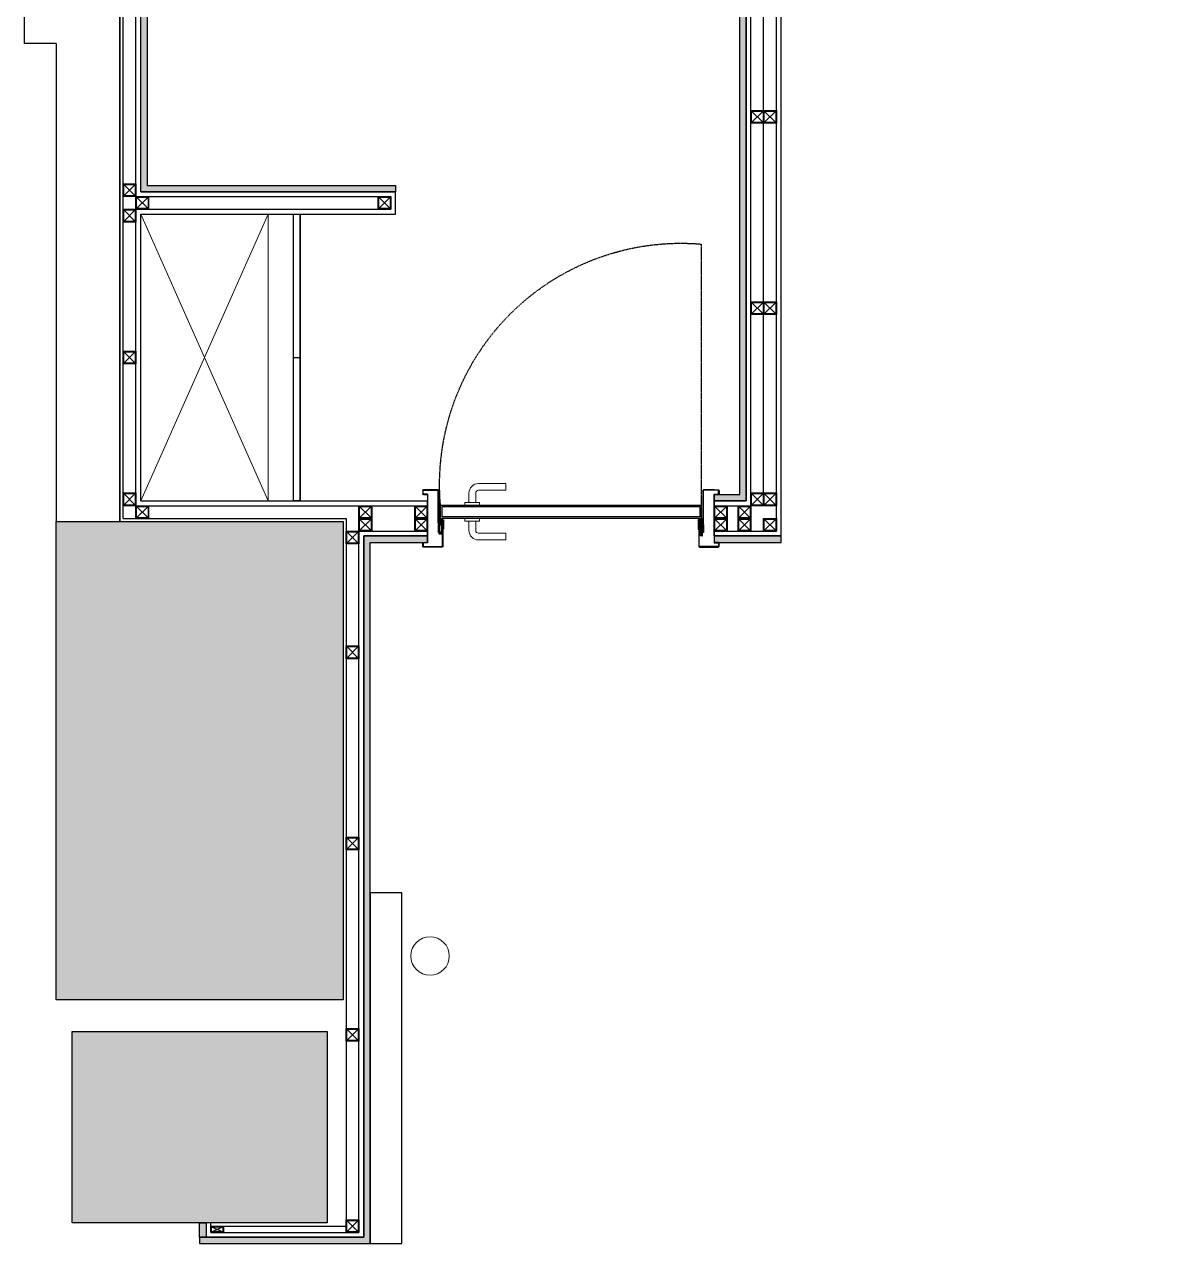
# Model space of a CAD drawing. Header units: millimetres. Extents: x 226371 to 229337, y -157032 to -153287.
# Drawn here: x 228149.6 to 228504.6, y -154840.3 to -154457.8 of the extents above; entities that cross this region are included whole.
import ezdxf

# ---------------------------------------------------------------- set-up
doc = ezdxf.new("R2010")
doc.units = ezdxf.units.MM
doc.linetypes.add('DASHED1', pattern=[2, 1, -1])
for name, color, linetype in [('Alçıpan Duvar', 1, 'Continuous'), ('Doğrama', 160, 'Continuous'), ('Duvar Beton Görünümlü', 149, 'Continuous'), ('duvar seramik', 163, 'Continuous'), ('PROFİL', 252, 'Continuous'), ('XREF-interior-00$0$ASOS-WALL-FULL', 4, 'Continuous'), ('XREF-structure-00$0$ASOS-HATCH', 8, 'Continuous'), ('XREF-structure-00$0$ASOS-STRC-CNCRT', 2, 'Continuous')]:
    doc.layers.add(name, color=color, linetype=linetype)
for name, color, linetype, lineweight in [('MUTFAK TEFRİŞ', 7, 'Continuous', 13), ('s.Tefriş', 27, 'Continuous', 30), ('ölçü', 84, 'Continuous', 13)]:
    doc.layers.add(name, color=color, linetype=linetype, lineweight=lineweight)

# ---------------------------------------------------------------- blocks, each defined once
blk = doc.blocks.new('kapı-2')
at = {"layer": 's.Tefriş', "linetype": 'DASHED1'}
blk.add_line((-125143.8, -55141.9, 0), (-125143.8, -55960.6, 0), dxfattribs=at)
at = {"layer": 's.Tefriş'}
for p, q in [((-125199.5, -55914.6, 0), (-125199.5, -55925.6, 0)), ((-125198, -55925.1, 0), (-125198, -55915.1, 0)), ((-125150.8, -55912.6, 0), (-125197.5, -55912.6, 0)), ((-125197, -55914.1, 0), (-125151.8, -55914.1, 0)), ((-125184.5, -55912.6, 0), (-125150.8, -55912.6, 0)), ((-125150.8, -56017.6, 0), (-125150.8, -55915.1, 0)), ((-125148.8, -55914.6, 0), (-125148.8, -56017.6, 0)), ((-124320.1, -55914.6, 0), (-124320.1, -56017.6, 0)), ((-124284.5, -55912.6, 0), (-124318.1, -55912.6, 0)), ((-124318.1, -55912.6, 0), (-124271.5, -55912.6, 0)), ((-124318.1, -56017.6, 0), (-124318.1, -55915.1, 0)), ((-124272, -55914.1, 0), (-124317.1, -55914.1, 0)), ((-124271, -55925.1, 0), (-124271, -55915.1, 0)), ((-124269.5, -55914.6, 0), (-124269.5, -55925.6, 0)), ((-125197.5, -55927.6, 0), (-125184.5, -55927.6, 0)), ((-125184.5, -55926.1, 0), (-125197, -55926.1, 0)), ((-125184.5, -55926.1, 0), (-125184.5, -56077.6)), ((-125184.5, -55927.6, 0), (-125184.5, -55926.1, 0)), ((-124284.5, -55926.1, 0), (-124284.5, -56077.6)), ((-124284.5, -55927.6, 0), (-124284.5, -55926.1, 0)), ((-124284.5, -55926.1, 0), (-124272, -55926.1, 0)), ((-124271.5, -55927.6, 0), (-124284.5, -55927.6, 0)), ((-125184.5, -55973.6), (-125184.5, -55975.6)), ((-124325.1, -55960.6), (-125143.8, -55960.6, 0)), ((-125143.8, -55960.6, 0), (-125143.8, -56002.6, 0)), ((-124330.1, -55965.6), (-125138.8, -55965.6, 0)), ((-125138.8, -55965.6, 0), (-125138.8, -55997.6, 0)), ((-125138.8, -55997.6, 0), (-124330.1, -55997.6)), ((-124330.1, -55997.6), (-124330.1, -55965.6)), ((-124325.1, -56002.6), (-124325.1, -55960.6)), ((-124320.1, -55962.6), (-124320.1, -56017.6)), ((-124318.1, -56017.6), (-124318.1, -55963.6)), ((-124284.5, -55960.6, 0), (-124284.5, -56077.6, 0)), ((-124284.5, -55973.6), (-124284.5, -55975.6)), ((-125150.8, -56023.6, 0), (-125150.8, -56045, 0)), ((-125148.8, -56008.4, 0), (-125145.8, -56008.4, 0)), ((-125137.5, -56021.6, 0), (-125148.8, -56021.6, 0)), ((-125137.5, -56023.6, 0), (-125148.8, -56023.6, 0)), ((-125148.8, -56023.6, 0), (-125148.8, -56045, 0)), ((-125148.5, -56006.4, 0), (-125145.7, -56007.5, 0)), ((-125148.5, -56010.3, 0), (-125145.7, -56009.3, 0)), ((-125147.8, -56018.6, 0), (-125138.8, -56018.6, 0)), ((-125138.8, -56020.6, 0), (-125147.8, -56020.6, 0)), ((-125147.6, -56012.1, 0), (-125145.3, -56010.1, 0)), ((-125147, -56014.2, 0), (-125147.3, -56014.5, 0)), ((-125147.3, -56014.5, 0), (-125147.3, -56018.2, 0)), ((-125147.3, -56018.2, 0), (-125147, -56018.5, 0)), ((-125147, -56004.2, 0), (-125145.1, -56006.4, 0)), ((-125145.6, -56014.2, 0), (-125147, -56014.2, 0)), ((-125147, -56018.5, 0), (-125145.6, -56018.5, 0)), ((-125146.3, -56018.5, 0), (-125146.3, -56047.2, 0)), ((-125146.3, -56027.2, 0), (-125140.3, -56027, 0)), ((-125146.3, -56027.7, 0), (-125140.3, -56027.5, 0)), ((-125146.3, -56028.2, 0), (-125140.3, -56028, 0)), ((-125146.3, -56028.7, 0), (-125140.3, -56028.5, 0)), ((-125146.3, -56029.2, 0), (-125140.3, -56028.9, 0)), ((-125146.3, -56029.7, 0), (-125140.3, -56029.4, 0)), ((-125146.3, -56030.1, 0), (-125140.3, -56029.9, 0)), ((-125146.3, -56030.6, 0), (-125140.3, -56030.4, 0)), ((-125146.3, -56031.1, 0), (-125140.3, -56030.9, 0)), ((-125146.3, -56031.6, 0), (-125140.3, -56031.4, 0)), ((-125146.3, -56032.1, 0), (-125140.3, -56031.8, 0)), ((-125146.3, -56032.6, 0), (-125140.3, -56032.3, 0)), ((-125146.3, -56033, 0), (-125140.3, -56032.8, 0)), ((-125146.3, -56033.5, 0), (-125140.3, -56033.3, 0)), ((-125146.3, -56034, 0), (-125140.3, -56033.8, 0)), ((-125146.3, -56034.5, 0), (-125140.3, -56034.3, 0)), ((-125146.3, -56035, 0), (-125140.3, -56034.7, 0)), ((-125146.3, -56035.5, 0), (-125140.3, -56035.2, 0)), ((-125146.3, -56035.9, 0), (-125140.3, -56035.7, 0)), ((-125146.3, -56036.4, 0), (-125140.3, -56036.2, 0)), ((-125145.3, -56014.5, 0), (-125145.6, -56014.2, 0)), ((-125145.6, -56018.5, 0), (-125145.3, -56018.2, 0)), ((-125145.4, -56013.8, 0), (-125144.3, -56011, 0)), ((-125145.3, -56003, 0), (-125144.2, -56005.8, 0)), ((-125145, -56014.2, 0), (-125145.3, -56014.5, 0)), ((-125145.3, -56018.2, 0), (-125145.3, -56014.5, 0)), ((-125145.3, -56018.2, 0), (-125145, -56018.5, 0)), ((-125141.6, -56014.2, 0), (-125145, -56014.2, 0)), ((-125145, -56018.5, 0), (-125141.6, -56018.5, 0)), ((-125143.8, -56002.6, 0), (-124325.1, -56002.6)), ((-125143.3, -56005.6, 0), (-125143.3, -56002.6, 0)), ((-125143.3, -56014.2, 0), (-125143.3, -56011.2, 0)), ((-125143.3, -56014.2, 0), (-125138.8, -56014.2, 0)), ((-125142.4, -56011, 0), (-125141.4, -56013.8, 0)), ((-125142.3, -56005.9, 0), (-125141.2, -56003.1, 0)), ((-125141.6, -56010.4, 0), (-125139.6, -56012.7, 0)), ((-125141.3, -56014.5, 0), (-125141.6, -56014.2, 0)), ((-125141.6, -56018.5, 0), (-125141.3, -56018.2, 0)), ((-125141.4, -56006.7, 0), (-125139.1, -56004.7, 0)), ((-125141, -56014.2, 0), (-125141.3, -56014.5, 0)), ((-125141.3, -56014.5, 0), (-125141.3, -56018.2, 0)), ((-125141.3, -56018.2, 0), (-125141, -56018.5, 0)), ((-125141, -56009.4, 0), (-125138.2, -56010.4, 0)), ((-125139.6, -56014.2, 0), (-125141, -56014.2, 0)), ((-125141, -56018.5, 0), (-125139.6, -56018.5, 0)), ((-125140.9, -56007.6, 0), (-125138.1, -56006.6, 0)), ((-125140.8, -56008.4, 0), (-125137.8, -56008.4, 0)), ((-125140.3, -56018.5, 0), (-125140.3, -56047.2, 0)), ((-125139.3, -56014.5, 0), (-125139.6, -56014.2, 0)), ((-125139.6, -56018.5, 0), (-125139.3, -56018.2, 0)), ((-125139.3, -56018.2, 0), (-125139.3, -56014.5, 0)), ((-125137.8, -56017.6, 0), (-125137.8, -56007.6, 0)), ((-125137.5, -56090.1, 0), (-125137.5, -56021.6, 0)), ((-125137.5, -56021.6, 0), (-125136, -56021.6, 0)), ((-125136.8, -56006.6, 0), (-125134.8, -56006.6, 0)), ((-125136, -56021.6, 0), (-125136, -56090.6, 0)), ((-125135.8, -56036.6, 0), (-125135.8, -56007.6, 0)), ((-125135.8, -56007.6, 0), (-125135.8, -56017.6, 0)), ((-125133.8, -56007.6, 0), (-125133.8, -56036.6, 0)), ((-124335.1, -56007.6), (-124335.1, -56036.6)), ((-124332.1, -56006.6), (-124334.1, -56006.6)), ((-124333.1, -56036.6), (-124333.1, -56007.6)), ((-124333.1, -56007.6), (-124333.1, -56017.6)), ((-124331.5, -56021.6), (-124333, -56021.6)), ((-124333, -56021.6), (-124333, -56090.6)), ((-124331.5, -56021.6), (-124320.1, -56021.6)), ((-124331.5, -56090.1), (-124331.5, -56021.6)), ((-124331.5, -56023.6), (-124320.1, -56023.6)), ((-124331.1, -56017.6), (-124331.1, -56007.6)), ((-124328.1, -56008.4, 0), (-124331.1, -56008.4, 0)), ((-124328, -56007.6, 0), (-124330.8, -56006.6, 0)), ((-124328, -56009.4, 0), (-124330.8, -56010.4, 0)), ((-124325.6, -56014.2, 0), (-124330.1, -56014.2, 0)), ((-124321.1, -56018.6), (-124330.1, -56018.6)), ((-124330.1, -56020.6), (-124321.1, -56020.6)), ((-124327.6, -56006.7, 0), (-124329.8, -56004.7, 0)), ((-124329.6, -56014.5, 0), (-124329.3, -56014.2, 0)), ((-124329.6, -56018.2, 0), (-124329.6, -56014.5, 0)), ((-124329.3, -56018.5, 0), (-124329.6, -56018.2, 0)), ((-124327.3, -56010.4, 0), (-124329.3, -56012.7, 0)), ((-124329.3, -56014.2, 0), (-124327.9, -56014.2, 0)), ((-124327.9, -56018.5, 0), (-124329.3, -56018.5, 0)), ((-124328.6, -56018.5, 0), (-124328.6, -56047.2, 0)), ((-124327.9, -56014.2, 0), (-124327.6, -56014.5, 0)), ((-124327.6, -56018.2, 0), (-124327.9, -56018.5, 0)), ((-124326.6, -56005.9, 0), (-124327.7, -56003.1, 0)), ((-124327.6, -56014.5, 0), (-124327.3, -56014.2, 0)), ((-124327.6, -56014.5, 0), (-124327.6, -56018.2, 0)), ((-124327.3, -56018.5, 0), (-124327.6, -56018.2, 0)), ((-124326.5, -56011, 0), (-124327.5, -56013.8, 0)), ((-124327.3, -56014.2, 0), (-124323.9, -56014.2, 0)), ((-124323.9, -56018.5, 0), (-124327.3, -56018.5, 0)), ((-124325.6, -56005.6, 0), (-124325.6, -56002.6, 0)), ((-124325.6, -56014.2, 0), (-124325.6, -56011.2, 0)), ((-124323.7, -56003, 0), (-124324.7, -56005.8, 0)), ((-124323.5, -56013.8, 0), (-124324.6, -56011, 0)), ((-124321.9, -56004.2, 0), (-124323.9, -56006.4, 0)), ((-124323.9, -56014.2, 0), (-124323.6, -56014.5, 0)), ((-124323.6, -56018.2, 0), (-124323.9, -56018.5, 0)), ((-124321.4, -56012.1, 0), (-124323.6, -56010.1, 0)), ((-124323.6, -56014.5, 0), (-124323.3, -56014.2, 0)), ((-124323.6, -56018.2, 0), (-124323.6, -56014.5, 0)), ((-124323.3, -56018.5, 0), (-124323.6, -56018.2, 0)), ((-124323.3, -56014.2, 0), (-124321.9, -56014.2, 0)), ((-124321.9, -56018.5, 0), (-124323.3, -56018.5, 0)), ((-124320.4, -56006.4, 0), (-124323.2, -56007.5, 0)), ((-124320.4, -56010.3, 0), (-124323.2, -56009.3, 0)), ((-124320.1, -56008.4, 0), (-124323.1, -56008.4, 0)), ((-124322.6, -56018.5, 0), (-124322.6, -56047.2, 0)), ((-124321.9, -56014.2, 0), (-124321.6, -56014.5, 0)), ((-124321.6, -56018.2, 0), (-124321.9, -56018.5, 0)), ((-124321.6, -56014.5, 0), (-124321.6, -56018.2, 0)), ((-124320.1, -56023.6), (-124320.1, -56045)), ((-124318.1, -56023.6), (-124318.1, -56045)), ((-125148.8, -56045, 0), (-125137.5, -56045, 0)), ((-125148.8, -56047, 0), (-125137.5, -56047, 0)), ((-125147.3, -56047.5, 0), (-125147, -56047.2, 0)), ((-125147.3, -56051.2, 0), (-125147.3, -56047.5, 0)), ((-125147, -56051.5, 0), (-125147.3, -56051.2, 0)), ((-125147, -56047.2, 0), (-125145.6, -56047.2, 0)), ((-125145.6, -56051.5, 0), (-125147, -56051.5, 0)), ((-125146.3, -56036.9, 0), (-125140.3, -56036.7, 0)), ((-125146.3, -56037.4, 0), (-125140.3, -56037.2, 0)), ((-125146.3, -56037.9, 0), (-125140.3, -56037.6, 0)), ((-125146.3, -56038.4, 0), (-125140.3, -56038.1, 0)), ((-125146.3, -56038.8, 0), (-125140.3, -56038.6, 0)), ((-125146.3, -56039.3, 0), (-125140.3, -56039.1, 0)), ((-125146.3, -56039.8, 0), (-125140.3, -56039.6, 0)), ((-125146.3, -56040.3, 0), (-125140.3, -56040, 0)), ((-125146.3, -56040.8, 0), (-125140.3, -56040.5, 0)), ((-125146.3, -56041.3, 0), (-125140.3, -56041, 0)), ((-125146.3, -56041.7, 0), (-125140.3, -56041.5, 0)), ((-125146.3, -56042.2, 0), (-125140.3, -56042, 0)), ((-125146.3, -56042.7, 0), (-125140.3, -56042.5, 0)), ((-125146.3, -56043.2, 0), (-125140.3, -56042.9, 0)), ((-125146.3, -56043.7, 0), (-125140.3, -56043.4, 0)), ((-125146.3, -56044.2, 0), (-125140.3, -56043.9, 0)), ((-125146.3, -56044.6, 0), (-125140.3, -56044.4, 0)), ((-125146.3, -56045.1, 0), (-125140.3, -56044.9, 0)), ((-125146.3, -56045.6, 0), (-125140.3, -56045.4, 0)), ((-125146.3, -56046.1, 0), (-125140.3, -56045.8, 0)), ((-125146.3, -56046.6, 0), (-125140.3, -56046.3, 0)), ((-125146.3, -56047.1, 0), (-125140.3, -56046.8, 0)), ((-125146.3, -56051.5, 0), (-125146.3, -56057.7, 0)), ((-125146.3, -56051.9, 0), (-125140.3, -56051.6, 0)), ((-125146.3, -56052.4, 0), (-125140.3, -56052.1, 0)), ((-125146.3, -56052.9, 0), (-125140.3, -56052.6, 0)), ((-125146.3, -56053.3, 0), (-125140.3, -56053.1, 0)), ((-125146.3, -56053.8, 0), (-125140.3, -56053.6, 0)), ((-125146.3, -56054.3, 0), (-125140.3, -56054.1, 0)), ((-125146.3, -56054.8, 0), (-125140.3, -56054.5, 0)), ((-125146.3, -56055.3, 0), (-125140.3, -56055, 0)), ((-125146.3, -56055.8, 0), (-125140.3, -56055.5, 0)), ((-125146.3, -56056.2, 0), (-125140.3, -56056, 0)), ((-125146.3, -56056.7, 0), (-125140.3, -56056.5, 0)), ((-125146.3, -56057.2, 0), (-125140.3, -56057, 0)), ((-125146.3, -56057.7, 0), (-125140.3, -56057.4, 0)), ((-125145.6, -56047.2, 0), (-125145.3, -56047.5, 0)), ((-125145.3, -56051.2, 0), (-125145.6, -56051.5, 0)), ((-125145.3, -56047.5, 0), (-125145, -56047.2, 0)), ((-125145.3, -56047.5, 0), (-125145.3, -56051.2, 0)), ((-125145, -56051.5, 0), (-125145.3, -56051.2, 0)), ((-125145, -56047.2, 0), (-125141.6, -56047.2, 0)), ((-125141.6, -56051.5, 0), (-125145, -56051.5, 0)), ((-125141.6, -56047.2, 0), (-125141.3, -56047.5, 0)), ((-125141.3, -56051.2, 0), (-125141.6, -56051.5, 0)), ((-125141.3, -56047.5, 0), (-125141, -56047.2, 0)), ((-125141.3, -56051.2, 0), (-125141.3, -56047.5, 0)), ((-125141, -56051.5, 0), (-125141.3, -56051.2, 0)), ((-125141, -56047.2, 0), (-125139.6, -56047.2, 0)), ((-125139.6, -56051.5, 0), (-125141, -56051.5, 0)), ((-125140.3, -56051.5, 0), (-125140.3, -56057.4, 0)), ((-125139.6, -56047.2, 0), (-125139.3, -56047.5, 0)), ((-125139.3, -56051.2, 0), (-125139.6, -56051.5, 0)), ((-125139.3, -56047.5, 0), (-125139.3, -56051.2, 0)), ((-125133.8, -56036.6, 0), (-125135.8, -56036.6, 0)), ((-124335.1, -56036.6), (-124333.1, -56036.6)), ((-124320.1, -56045), (-124331.5, -56045)), ((-124320.1, -56047), (-124331.5, -56047)), ((-124329.3, -56047.2, 0), (-124329.6, -56047.5, 0)), ((-124329.6, -56047.5, 0), (-124329.6, -56051.2, 0)), ((-124329.6, -56051.2, 0), (-124329.3, -56051.5, 0)), ((-124327.9, -56047.2, 0), (-124329.3, -56047.2, 0)), ((-124329.3, -56051.5, 0), (-124327.9, -56051.5, 0)), ((-124327.6, -56047.5, 0), (-124327.9, -56047.2, 0)), ((-124327.9, -56051.5, 0), (-124327.6, -56051.2, 0)), ((-124327.3, -56047.2, 0), (-124327.6, -56047.5, 0)), ((-124327.6, -56051.2, 0), (-124327.6, -56047.5, 0)), ((-124327.6, -56051.2, 0), (-124327.3, -56051.5, 0)), ((-124323.9, -56047.2, 0), (-124327.3, -56047.2, 0)), ((-124327.3, -56051.5, 0), (-124323.9, -56051.5, 0)), ((-124323.6, -56047.5, 0), (-124323.9, -56047.2, 0)), ((-124323.9, -56051.5, 0), (-124323.6, -56051.2, 0)), ((-124323.3, -56047.2, 0), (-124323.6, -56047.5, 0)), ((-124323.6, -56047.5, 0), (-124323.6, -56051.2, 0)), ((-124323.6, -56051.2, 0), (-124323.3, -56051.5, 0)), ((-124321.9, -56047.2, 0), (-124323.3, -56047.2, 0)), ((-124323.3, -56051.5, 0), (-124321.9, -56051.5, 0)), ((-124321.6, -56047.5, 0), (-124321.9, -56047.2, 0)), ((-124321.9, -56051.5, 0), (-124321.6, -56051.2, 0)), ((-124321.6, -56051.2, 0), (-124321.6, -56047.5, 0)), ((-125199.5, -56090.6, 0), (-125199.5, -56079.6, 0)), ((-125198, -56080.1, 0), (-125198, -56090.1, 0)), ((-125197.5, -56077.6, 0), (-125184.5, -56077.6, 0)), ((-125138, -56092.6, 0), (-125197.5, -56092.6, 0)), ((-125184.5, -56079.1, 0), (-125197, -56079.1, 0)), ((-125197, -56091.1, 0), (-125138.5, -56091.1, 0)), ((-125184.5, -56077.6, 0), (-125184.5, -56079.1, 0)), ((-124331, -56092.6), (-124271.5, -56092.6)), ((-124272, -56091.1), (-124330.5, -56091.1)), ((-124271.5, -56077.6), (-124284.5, -56077.6)), ((-124284.5, -56077.6), (-124284.5, -56079.1)), ((-124284.5, -56079.1), (-124272, -56079.1)), ((-124271, -56080.1), (-124271, -56090.1)), ((-124269.5, -56090.6), (-124269.5, -56079.6))]:
    blk.add_line(p, q, dxfattribs=at)
at = {"layer": 's.Tefriş', "lineweight": 0}
for p, q in [((-124444.5, -55893.1), (-124530.5, -55893.1)), ((-124530.5, -55893.1), (-124530.5, -55914.3)), ((-124444.5, -55914.3), (-124530.5, -55914.3)), ((-124448.1, -55952.1), (-124448.1, -55960.6)), ((-124448.1, -55952.1), (-124402.1, -55952.1)), ((-124435.7, -55952.1), (-124435.7, -55923.1)), ((-124414.5, -55923.1), (-124414.5, -55952.1)), ((-124402.1, -55952.1), (-124402.1, -55960.6)), ((-124448.1, -55960.6), (-124402.1, -55960.6)), ((-124448.1, -56011.1), (-124448.1, -56002.6)), ((-124448.1, -56002.6), (-124402.1, -56002.6)), ((-124448.1, -56011.1), (-124402.1, -56011.1)), ((-124435.7, -56011.1), (-124435.7, -56040.1)), ((-124414.5, -56040.1), (-124414.5, -56011.1)), ((-124402.1, -56011.1), (-124402.1, -56002.6)), ((-124530.5, -56070.1), (-124530.5, -56048.9)), ((-124444.5, -56048.9), (-124530.5, -56048.9)), ((-124444.5, -56070.1), (-124530.5, -56070.1))]:
    blk.add_line(p, q, dxfattribs=at)
at = {"layer": 's.Tefriş', "linetype": 'DASHED1'}
blk.add_arc((-125079.7, -55896.5, 0), 757.3, 355.1414, 94.8586, dxfattribs=at)
at = {"layer": 's.Tefriş'}
for centre, radius, start, end in [((-125197.5, -55914.6, 0), 2, 90, 180), ((-125197, -55915.1, 0), 1, 90, 180), ((-125151.8, -55915.1, 0), 1, 0, 90), ((-125150.8, -55914.6, 0), 2, 0, 90), ((-124318.1, -55914.6, 0), 2, 90, 180), ((-124317.1, -55915.1, 0), 1, 90, 180), ((-124272, -55915.1, 0), 1, 0, 90), ((-124271.5, -55914.6, 0), 2, 0, 90), ((-125197.5, -55925.6, 0), 2, 180, 270), ((-125197, -55925.1, 0), 1, 180, 270), ((-124272, -55925.1, 0), 1, 270, 0), ((-124271.5, -55925.6, 0), 2, 270, 0), ((-125147.8, -56017.6, 0), 3, 180, 270), ((-125148.8, -56023.6, 0), 2, 90, 180), ((-125142.7, -56008.4, 0), 6.07, 158.4961, 180), ((-125142.7, -56008.4, 0), 6.07, 180, 201.5039), ((-125147.8, -56017.6, 0), 1, 180, 270), ((-125143, -56008.3, 0), 5.77, 136.4334, 158.4961), ((-125143, -56008.5, 0), 5.77, 201.5039, 223.5666), ((-125143.2, -56008.1, 0), 5.53, 113.5319, 136.4334), ((-125143.2, -56008.7, 0), 5.53, 223.5666, 246.4681), ((-125142.7, -56008.4, 0), 3.09, 159.5855, 180), ((-125142.7, -56008.4, 0), 3.09, 180, 200.4145), ((-125143, -56008.3, 0), 2.78, 138.0593, 159.5855), ((-125143, -56008.5, 0), 2.78, 200.4145, 221.9407), ((-125143.3, -56007.9, 0), 5.24, 90, 113.5319), ((-125143.3, -56009, 0), 5.24, 246.4681, 270), ((-125143.2, -56008.2, 0), 2.54, 114.7492, 138.0593), ((-125143.2, -56008.7, 0), 2.54, 221.9407, 245.2508), ((-125143.3, -56007.9, 0), 2.25, 90, 114.7492), ((-125143.3, -56009, 0), 2.25, 245.2508, 270), ((-125143.3, -56007.9, 0), 5.24, 66.4681, 90), ((-125143.3, -56007.9, 0), 2.25, 65.2508, 90), ((-125143.3, -56009, 0), 2.25, 270, 294.7492), ((-125143.3, -56009, 0), 5.24, 270, 293.5319), ((-125143.4, -56008.2, 0), 2.54, 41.9407, 65.2508), ((-125143.4, -56008.7, 0), 2.54, 294.7492, 318.0593), ((-125143.6, -56008.3, 0), 2.78, 20.4145, 41.9407), ((-125143.6, -56008.5, 0), 2.78, 318.0593, 339.5855), ((-125143.4, -56008.1, 0), 5.53, 43.5666, 66.4681), ((-125143.4, -56008.7, 0), 5.53, 293.5319, 316.4334), ((-125143.9, -56008.4, 0), 3.09, 0, 20.4145), ((-125143.9, -56008.4, 0), 3.09, 339.5855, 360), ((-125143.6, -56008.3, 0), 5.77, 21.5039, 43.5666), ((-125143.6, -56008.5, 0), 5.77, 316.4334, 338.4961), ((-125138.8, -56017.6, 0), 3, 270, 360), ((-125138.8, -56017.6, 0), 1, 270, 0), ((-125143.9, -56008.4, 0), 6.07, 360, 21.5039), ((-125143.9, -56008.4, 0), 6.07, 338.4961, 0), ((-125136.8, -56007.6, 0), 1, 90, 180), ((-125134.8, -56007.6, 0), 1, 0, 90), ((-124334.1, -56007.6), 1, 90, 180), ((-124330.1, -56017.6), 3, 180, 270), ((-124332.1, -56007.6), 1, 0, 90), ((-124325, -56008.4), 6.07, 158.4961, 180), ((-124325, -56008.4), 6.07, 180, 201.5039), ((-124330.1, -56017.6), 1, 180, 270), ((-124325.3, -56008.3), 5.77, 136.4334, 158.4961), ((-124325.3, -56008.5), 5.77, 201.5039, 223.5666), ((-124325.5, -56008.1), 5.53, 113.5319, 136.4334), ((-124325.5, -56008.7), 5.53, 223.5666, 246.4681), ((-124325, -56008.4), 3.09, 159.5855, 180), ((-124325, -56008.4), 3.09, 180, 200.4145), ((-124325.3, -56008.3), 2.78, 138.0593, 159.5855), ((-124325.3, -56008.5), 2.78, 200.4145, 221.9407), ((-124325.6, -56007.9), 5.24, 90, 113.5319), ((-124325.6, -56009), 5.24, 246.4681, 270), ((-124325.5, -56008.2), 2.54, 114.7492, 138.0593), ((-124325.5, -56008.7), 2.54, 221.9407, 245.2508), ((-124325.6, -56007.9), 2.25, 90, 114.7492), ((-124325.6, -56009), 2.25, 245.2508, 270), ((-124325.6, -56007.9), 5.24, 66.4681, 90), ((-124325.6, -56007.9), 2.25, 65.2508, 90), ((-124325.6, -56009), 2.25, 270, 294.7492), ((-124325.6, -56009), 5.24, 270, 293.5319), ((-124325.7, -56008.2), 2.54, 41.9407, 65.2508), ((-124325.7, -56008.7), 2.54, 294.7492, 318.0593), ((-124325.9, -56008.3), 2.78, 20.4145, 41.9407), ((-124325.9, -56008.5), 2.78, 318.0593, 339.5855), ((-124325.7, -56008.1), 5.53, 43.5666, 66.4681), ((-124325.7, -56008.7), 5.53, 293.5319, 316.4334), ((-124326.2, -56008.4), 3.09, 360, 20.4145), ((-124326.2, -56008.4), 3.09, 339.5855, 0), ((-124325.9, -56008.3), 5.77, 21.5039, 43.5666), ((-124325.9, -56008.5), 5.77, 316.4334, 338.4961), ((-124321.1, -56017.6), 1, 270, 0), ((-124321.1, -56017.6), 3, 270, 0), ((-124326.2, -56008.4), 6.07, 360, 21.5039), ((-124326.2, -56008.4), 6.07, 338.4961, 360), ((-124320.1, -56023.6), 2, 360, 90), ((-125148.8, -56045, 0), 2, 180, 270), ((-124320.1, -56045), 2, 270, 360), ((-125197.5, -56079.6, 0), 2, 90, 180), ((-125197.5, -56090.6, 0), 2, 180, 270), ((-125197, -56080.1, 0), 1, 90, 180), ((-125197, -56090.1, 0), 1, 180, 270), ((-125138.5, -56090.1, 0), 1, 270, 0), ((-125138, -56090.6, 0), 2, 270, 0), ((-124331, -56090.6), 2, 180, 270), ((-124330.5, -56090.1), 1, 180, 270), ((-124272, -56080.1), 1, 0, 90), ((-124272, -56090.1), 1, 270, 0), ((-124271.5, -56079.6), 2, 0, 90), ((-124271.5, -56090.6), 2, 270, 0)]:
    blk.add_arc(centre, radius, start, end, dxfattribs=at)
at = {"layer": 's.Tefriş', "lineweight": 0}
for centre, radius, start, end in [((-124444.5, -55923.1), 30, 360, 90), ((-124444.5, -55923.1), 8.8, 360, 90), ((-124444.5, -56040.1), 30, 270, 0), ((-124444.5, -56040.1), 8.8, 270, 0)]:
    blk.add_arc(centre, radius, start, end, dxfattribs=at)

msp = doc.modelspace()

# ---------------------------------------------------------------- hatches: boundary and pattern name
at = {"layer": 'Duvar Beton Görünümlü'}
h = msp.add_hatch(color=256, dxfattribs=at)
h.dxf.hatch_style = 1
h.paths.add_polyline_path([(228276.14, -154618.26), (228256.14, -154618.26), (228256.14, -154838.26), (228204.64, -154838.26), (228204.64, -154840.26), (228258.14, -154840.26), (228258.14, -154620.26), (228276.14, -154620.26)])
h.paths.add_polyline_path([(228204.64, -154838.26), (228204.64, -154833.76), (228206.64, -154833.76), (228206.64, -154838.26)], flags=17)
h = msp.add_hatch(color=256, dxfattribs=at)
h.dxf.hatch_style = 1
h.paths.add_polyline_path([(228387.14, -154620.26), (228387.14, -154618.26), (228366.14, -154618.26), (228366.14, -154620.26)])
at = {"layer": 'duvar seramik'}
h = msp.add_hatch(dxfattribs=at)
h.set_pattern_fill('AR-SAND', color=256, scale=0.02)
h.set_pattern_definition([(37.5, (200596.2022, -141559.5394), (-0.032000626, 0.978826475), [0, -0.77216, 0, -0.8636, 0, -0.8255]), (7.5, (200596.2022, -141559.5394), (0.899046566, 1.4336502), [0, -0.41656, 0, -0.69596, 0, -0.2667]), (327.5, (200595.5774, -141559.5394), (1.58198474, 0.00287437), [0, -0.254, 0, -0.9144, 0, -1.1938]), (317.5, (200595.5774, -141559.5394), (1.527112905, 0.445858647), [0, -0.127, 0, -0.59944, 0, -0.6858])])
h.paths.add_polyline_path([(228266.14, -154510.26), (228186.14, -154510.26), (228186.14, -154080.26), (228376.14, -154080.26), (228376.14, -154607.26), (228366.14, -154607.26), (228366.14, -154605.26), (228374.14, -154605.26), (228374.14, -154082.26), (228188.14, -154082.26), (228188.14, -154508.26), (228266.14, -154508.26)])
at = {"layer": 'XREF-structure-00$0$ASOS-HATCH'}
h = msp.add_hatch(color=256, dxfattribs=at)
h.dxf.hatch_style = 1
h.paths.add_polyline_path([(228249.64, -154763.76), (228159.64, -154763.76), (228159.64, -154613.76), (228249.64, -154613.76)])
h = msp.add_hatch(color=256, dxfattribs=at)
h.dxf.hatch_style = 1
h.paths.add_polyline_path([(228244.64, -154833.76), (228164.64, -154833.76), (228164.64, -154773.76), (228244.64, -154773.76)])

# ---------------------------------------------------------------- linework, layer by layer
at = {"elevation": 0}
msp.add_lwpolyline([(228258.14, -154840.26), (228268.14, -154840.26), (228268.14, -154730.26), (228258.14, -154730.26), (228258.14, -154840.26)], dxfattribs=at)
at = {"layer": 'Alçıpan Duvar'}
for p, q in [((228184.64, -154511.76), (228184.64, -154078.76)), ((228186.14, -154510.26), (228186.14, -154080.26)), ((228376.14, -154607.26), (228376.14, -154080.26)), ((228377.64, -154608.76), (228377.64, -154078.76)), ((228385.64, -154616.76), (228385.64, -154078.76)), ((228387.14, -154618.26), (228387.14, -154080.26)), ((228186.14, -154510.26), (228266.14, -154510.26)), ((228266.14, -154517.26), (228266.14, -154510.26)), ((228184.64, -154511.76), (228264.64, -154511.76)), ((228264.64, -154515.76), (228264.64, -154511.76)), ((228184.64, -154515.76), (228264.64, -154515.76)), ((228184.64, -154608.76), (228184.64, -154515.76)), ((228186.14, -154517.26), (228266.14, -154517.26)), ((228186.14, -154607.26), (228186.14, -154517.26)), ((228184.64, -154608.76), (228276.14, -154608.76)), ((228186.14, -154607.26), (228276.14, -154607.26)), ((228276.14, -154608.76), (228276.14, -154607.26)), ((228366.14, -154608.76), (228366.14, -154607.26)), ((228366.14, -154607.26), (228376.14, -154607.26)), ((228366.14, -154608.76), (228377.64, -154608.76)), ((228254.64, -154836.76), (228254.64, -154616.76)), ((228254.64, -154616.76), (228276.14, -154616.76)), ((228276.14, -154618.26), (228276.14, -154616.76)), ((228366.14, -154618.26), (228366.14, -154616.76)), ((228366.14, -154616.76), (228385.64, -154616.76)), ((228256.14, -154838.26), (228256.14, -154618.26)), ((228256.14, -154618.26), (228276.14, -154618.26)), ((228366.14, -154618.26), (228387.14, -154618.26)), ((228204.64, -154838.26), (228256.14, -154838.26)), ((228208.14, -154836.76), (228254.64, -154836.76))]:
    msp.add_line(p, q, dxfattribs=at)
msp.add_lwpolyline([(228208.14, -154836.76), (228208.14, -154833.76)], dxfattribs=at)
at = {"layer": 'Duvar Beton Görünümlü', "elevation": 0}
msp.add_lwpolyline([(228276.14, -154618.26), (228256.14, -154618.26), (228256.14, -154838.26), (228204.64, -154838.26), (228204.64, -154840.26), (228258.14, -154840.26), (228258.14, -154620.26), (228276.14, -154620.26), (228276.14, -154618.26)], dxfattribs=at)
at = {"layer": 'Duvar Beton Görünümlü'}
msp.add_lwpolyline([(228387.14, -154618.26), (228366.14, -154618.26), (228366.14, -154620.26), (228387.14, -154620.26), (228387.14, -154618.26)], dxfattribs=at)
msp.add_lwpolyline([(228204.64, -154838.26), (228204.64, -154833.76), (228206.64, -154833.76), (228206.64, -154838.26)], close=True, dxfattribs=at)
at = {"layer": 'duvar seramik'}
msp.add_lwpolyline([(228266.14, -154510.26), (228186.14, -154510.26), (228186.14, -154080.26), (228376.14, -154080.26), (228376.14, -154607.26), (228366.14, -154607.26), (228366.14, -154605.26), (228374.14, -154605.26), (228374.14, -154082.26), (228188.14, -154082.26), (228188.14, -154508.26), (228266.14, -154508.26), (228266.14, -154510.26)], dxfattribs=at)
at = {"layer": 'MUTFAK TEFRİŞ'}
msp.add_circle((228276.95, -154750.04, 0), 6.04, dxfattribs=at)
at = {"layer": 'PROFİL'}
for p, q in [((228180.64, -154612.76), (228180.64, -154074.76)), ((228381.64, -154608.76), (228381.64, -154078.76)), ((228377.84, -154484.96), (228381.44, -154488.56)), ((228377.84, -154488.56), (228381.44, -154484.96)), ((228381.84, -154484.96), (228385.44, -154488.56)), ((228381.84, -154488.56), (228385.44, -154484.96)), ((228180.84, -154507.96), (228184.44, -154511.56)), ((228180.84, -154511.56), (228184.44, -154507.96)), ((228184.84, -154511.96), (228188.44, -154515.56)), ((228184.84, -154515.56), (228188.44, -154511.96)), ((228260.84, -154511.96), (228264.44, -154515.56)), ((228260.84, -154515.56), (228264.44, -154511.96)), ((228180.84, -154515.96), (228184.44, -154519.56)), ((228180.84, -154519.56), (228184.44, -154515.96)), ((228377.84, -154544.96), (228381.44, -154548.56)), ((228377.84, -154548.56), (228381.44, -154544.96)), ((228381.84, -154544.96), (228385.44, -154548.56)), ((228381.84, -154548.56), (228385.44, -154544.96)), ((228180.84, -154560.46), (228184.44, -154564.06)), ((228180.84, -154564.06), (228184.44, -154560.46)), ((228180.84, -154604.96), (228184.44, -154608.56)), ((228180.84, -154608.56), (228184.44, -154604.96)), ((228377.84, -154604.96), (228381.44, -154608.56)), ((228377.84, -154608.56), (228381.44, -154604.96)), ((228381.84, -154604.96), (228385.44, -154608.56)), ((228381.84, -154608.56), (228385.44, -154604.96)), ((228184.84, -154608.96), (228188.44, -154612.56)), ((228184.84, -154612.56), (228188.44, -154608.96)), ((228254.84, -154608.96), (228258.44, -154612.56)), ((228254.84, -154612.56), (228258.44, -154608.96)), ((228272.34, -154608.96), (228275.94, -154612.56)), ((228272.34, -154612.56), (228275.94, -154608.96)), ((228366.34, -154608.96), (228369.94, -154612.56)), ((228366.34, -154612.56), (228369.94, -154608.96)), ((228373.84, -154608.96), (228377.44, -154612.56)), ((228373.84, -154612.56), (228377.44, -154608.96)), ((228180.64, -154612.76), (228250.64, -154612.76)), ((228250.64, -154612.76), (228250.64, -154834.76)), ((228254.84, -154612.96), (228258.44, -154616.56)), ((228254.84, -154616.56), (228258.44, -154612.96)), ((228272.34, -154612.96), (228275.94, -154616.56)), ((228272.34, -154616.56), (228275.94, -154612.96)), ((228366.34, -154612.96), (228369.94, -154616.56)), ((228366.34, -154616.56), (228369.94, -154612.96)), ((228373.84, -154612.96), (228377.44, -154616.56)), ((228373.84, -154616.56), (228377.44, -154612.96)), ((228381.84, -154612.96), (228385.44, -154616.56)), ((228381.84, -154616.56), (228385.44, -154612.96)), ((228250.84, -154616.96), (228254.44, -154620.56)), ((228250.84, -154620.56), (228254.44, -154616.96)), ((228250.84, -154652.96), (228254.44, -154656.56)), ((228250.84, -154656.56), (228254.44, -154652.96)), ((228250.84, -154712.96), (228254.44, -154716.56)), ((228250.84, -154716.56), (228254.44, -154712.96)), ((228250.84, -154772.96), (228254.44, -154776.56)), ((228250.84, -154776.56), (228254.44, -154772.96)), ((228208.34, -154834.96), (228211.94, -154836.56)), ((228208.34, -154836.56), (228211.94, -154834.96)), ((228212.14, -154834.76), (228250.64, -154834.76)), ((228250.84, -154832.96), (228254.44, -154836.56)), ((228250.84, -154836.56), (228254.44, -154832.96))]:
    msp.add_line(p, q, dxfattribs=at)
for points in [[(228377.64, -154484.76), (228381.64, -154484.76), (228381.64, -154488.76), (228377.64, -154488.76)], [(228377.84, -154484.96), (228381.44, -154484.96), (228381.44, -154488.56), (228377.84, -154488.56)], [(228381.64, -154484.76), (228385.64, -154484.76), (228385.64, -154488.76), (228381.64, -154488.76)], [(228381.84, -154484.96), (228385.44, -154484.96), (228385.44, -154488.56), (228381.84, -154488.56)], [(228180.64, -154507.76), (228184.64, -154507.76), (228184.64, -154511.76), (228180.64, -154511.76)], [(228180.84, -154507.96), (228184.44, -154507.96), (228184.44, -154511.56), (228180.84, -154511.56)], [(228184.64, -154511.76), (228188.64, -154511.76), (228188.64, -154515.76), (228184.64, -154515.76)], [(228184.84, -154511.96), (228188.44, -154511.96), (228188.44, -154515.56), (228184.84, -154515.56)], [(228260.64, -154511.76), (228264.64, -154511.76), (228264.64, -154515.76), (228260.64, -154515.76)], [(228260.84, -154511.96), (228264.44, -154511.96), (228264.44, -154515.56), (228260.84, -154515.56)], [(228180.64, -154515.76), (228184.64, -154515.76), (228184.64, -154519.76), (228180.64, -154519.76)], [(228180.84, -154515.96), (228184.44, -154515.96), (228184.44, -154519.56), (228180.84, -154519.56)], [(228377.64, -154544.76), (228381.64, -154544.76), (228381.64, -154548.76), (228377.64, -154548.76)], [(228377.84, -154544.96), (228381.44, -154544.96), (228381.44, -154548.56), (228377.84, -154548.56)], [(228381.64, -154544.76), (228385.64, -154544.76), (228385.64, -154548.76), (228381.64, -154548.76)], [(228381.84, -154544.96), (228385.44, -154544.96), (228385.44, -154548.56), (228381.84, -154548.56)], [(228180.64, -154560.26), (228184.64, -154560.26), (228184.64, -154564.26), (228180.64, -154564.26)], [(228180.84, -154560.46), (228184.44, -154560.46), (228184.44, -154564.06), (228180.84, -154564.06)], [(228180.64, -154604.76), (228184.64, -154604.76), (228184.64, -154608.76), (228180.64, -154608.76)], [(228180.84, -154604.96), (228184.44, -154604.96), (228184.44, -154608.56), (228180.84, -154608.56)], [(228377.64, -154604.76), (228381.64, -154604.76), (228381.64, -154608.76), (228377.64, -154608.76)], [(228377.84, -154604.96), (228381.44, -154604.96), (228381.44, -154608.56), (228377.84, -154608.56)], [(228381.64, -154604.76), (228385.64, -154604.76), (228385.64, -154608.76), (228381.64, -154608.76)], [(228381.84, -154604.96), (228385.44, -154604.96), (228385.44, -154608.56), (228381.84, -154608.56)], [(228184.64, -154608.76), (228188.64, -154608.76), (228188.64, -154612.76), (228184.64, -154612.76)], [(228184.84, -154608.96), (228188.44, -154608.96), (228188.44, -154612.56), (228184.84, -154612.56)], [(228254.64, -154608.76), (228258.64, -154608.76), (228258.64, -154612.76), (228254.64, -154612.76)], [(228254.84, -154608.96), (228258.44, -154608.96), (228258.44, -154612.56), (228254.84, -154612.56)], [(228272.14, -154608.76), (228276.14, -154608.76), (228276.14, -154612.76), (228272.14, -154612.76)], [(228272.34, -154608.96), (228275.94, -154608.96), (228275.94, -154612.56), (228272.34, -154612.56)], [(228366.14, -154608.76), (228370.14, -154608.76), (228370.14, -154612.76), (228366.14, -154612.76)], [(228366.34, -154608.96), (228369.94, -154608.96), (228369.94, -154612.56), (228366.34, -154612.56)], [(228373.64, -154608.76), (228377.64, -154608.76), (228377.64, -154612.76), (228373.64, -154612.76)], [(228373.84, -154608.96), (228377.44, -154608.96), (228377.44, -154612.56), (228373.84, -154612.56)], [(228254.64, -154612.76), (228258.64, -154612.76), (228258.64, -154616.76), (228254.64, -154616.76)], [(228254.84, -154612.96), (228258.44, -154612.96), (228258.44, -154616.56), (228254.84, -154616.56)], [(228272.14, -154612.76), (228276.14, -154612.76), (228276.14, -154616.76), (228272.14, -154616.76)], [(228272.34, -154612.96), (228275.94, -154612.96), (228275.94, -154616.56), (228272.34, -154616.56)], [(228366.14, -154612.76), (228370.14, -154612.76), (228370.14, -154616.76), (228366.14, -154616.76)], [(228366.34, -154612.96), (228369.94, -154612.96), (228369.94, -154616.56), (228366.34, -154616.56)], [(228373.64, -154612.76), (228377.64, -154612.76), (228377.64, -154616.76), (228373.64, -154616.76)], [(228373.84, -154612.96), (228377.44, -154612.96), (228377.44, -154616.56), (228373.84, -154616.56)], [(228381.64, -154612.76), (228385.64, -154612.76), (228385.64, -154616.76), (228381.64, -154616.76)], [(228381.84, -154612.96), (228385.44, -154612.96), (228385.44, -154616.56), (228381.84, -154616.56)], [(228250.64, -154616.76), (228254.64, -154616.76), (228254.64, -154620.76), (228250.64, -154620.76)], [(228250.84, -154616.96), (228254.44, -154616.96), (228254.44, -154620.56), (228250.84, -154620.56)], [(228250.64, -154652.76), (228254.64, -154652.76), (228254.64, -154656.76), (228250.64, -154656.76)], [(228250.84, -154652.96), (228254.44, -154652.96), (228254.44, -154656.56), (228250.84, -154656.56)], [(228250.64, -154712.76), (228254.64, -154712.76), (228254.64, -154716.76), (228250.64, -154716.76)], [(228250.84, -154712.96), (228254.44, -154712.96), (228254.44, -154716.56), (228250.84, -154716.56)], [(228250.64, -154772.76), (228254.64, -154772.76), (228254.64, -154776.76), (228250.64, -154776.76)], [(228250.84, -154772.96), (228254.44, -154772.96), (228254.44, -154776.56), (228250.84, -154776.56)], [(228208.14, -154834.76), (228212.14, -154834.76), (228212.14, -154836.76), (228208.14, -154836.76)], [(228208.34, -154834.96), (228211.94, -154834.96), (228211.94, -154836.56), (228208.34, -154836.56)], [(228250.64, -154832.76), (228254.64, -154832.76), (228254.64, -154836.76), (228250.64, -154836.76)], [(228250.84, -154832.96), (228254.44, -154832.96), (228254.44, -154836.56), (228250.84, -154836.56)]]:
    msp.add_lwpolyline(points, close=True, dxfattribs=at)
at = {"layer": 's.Tefriş'}
for p, q in [((228234.14, -154607.26), (228234.14, -154517.26)), ((228236.14, -154607.26), (228236.14, -154517.26)), ((228234.14, -154562.26), (228236.14, -154562.26))]:
    msp.add_line(p, q, dxfattribs=at)
msp.add_lwpolyline([(228234.14, -154517.26), (228236.14, -154517.26), (228236.14, -154607.26), (228234.14, -154607.26)], close=True, dxfattribs=at)
at = {"layer": 'XREF-interior-00$0$ASOS-WALL-FULL'}
for p, q in [((228179.64, -154073.76), (228179.64, -154613.76)), ((228159.64, -154463.76), (228159.64, -154613.76))]:
    msp.add_line(p, q, dxfattribs=at)
for points in [[(228159.64, -154463.76), (228159.64, -154613.76), (228179.64, -154613.76), (228179.64, -154073.76), (228504.64, -154073.76), (228504.64, -154053.76), (228179.64, -154053.76), (228179.64, -153893.76), (228159.64, -153893.76), (228159.64, -154443.76)], [(228159.64, -154463.76), (228149.64, -154463.76), (228149.64, -154443.76), (228159.64, -154443.76)]]:
    msp.add_lwpolyline(points, dxfattribs=at)
at = {"layer": 'XREF-structure-00$0$ASOS-STRC-CNCRT'}
msp.add_lwpolyline([(228249.64, -154763.76), (228159.64, -154763.76), (228159.64, -154613.76), (228249.64, -154613.76), (228249.64, -154763.76)], close=True, dxfattribs=at)
at = {"layer": 'XREF-structure-00$0$ASOS-STRC-CNCRT', "flags": 128}
msp.add_lwpolyline([(228244.64, -154833.76), (228164.64, -154833.76), (228164.64, -154773.76), (228244.64, -154773.76)], close=True, dxfattribs=at)
at = {"layer": 'ölçü'}
for p, q in [((228186.14, -154517.26), (228226.14, -154607.26)), ((228186.14, -154607.26), (228226.14, -154517.26))]:
    msp.add_line(p, q, dxfattribs=at)
msp.add_lwpolyline([(228186.14, -154517.26), (228186.14, -154607.26), (228226.14, -154607.26), (228226.14, -154517.26), (228186.14, -154517.26)], dxfattribs=at)

# ---------------------------------------------------------------- block references
at = {"layer": 'Doğrama', "xscale": -0.1000000000058208, "yscale": 0.1000000000058208, "zscale": 0.1}
msp.add_blockref('kapı-2', (215847.7, -149012.5, 0), dxfattribs=at)

doc.saveas('drawing.dxf')
